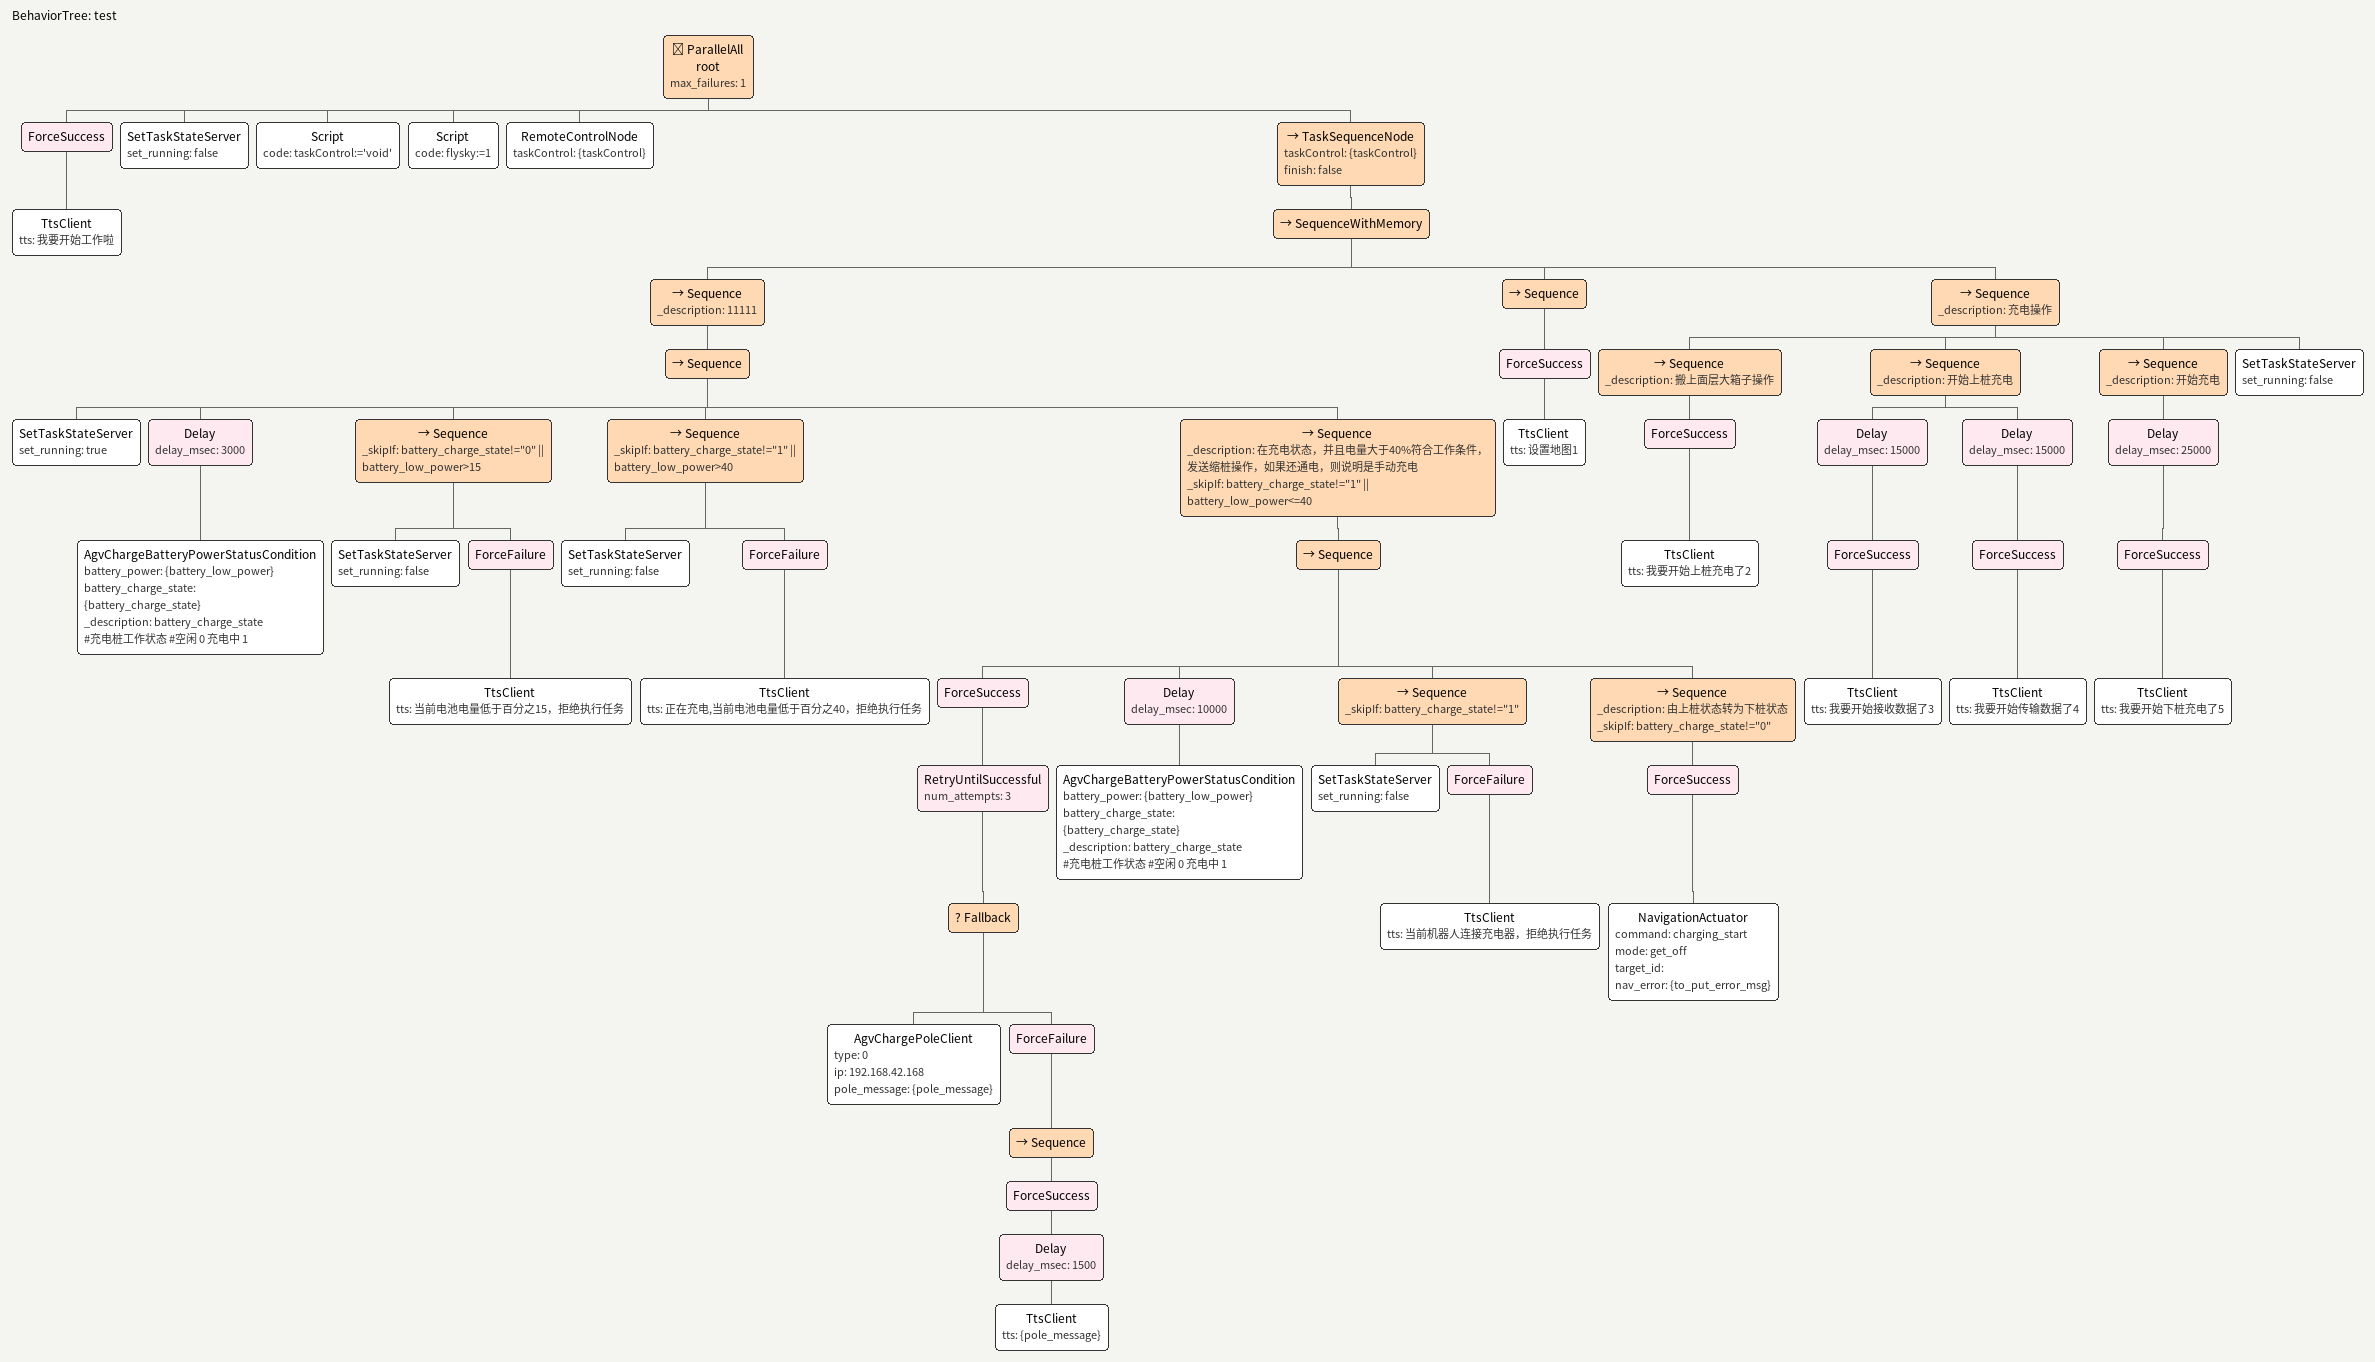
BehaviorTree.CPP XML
<?xml version="1.0" encoding="UTF-8"?>
<root BTCPP_format="4"
      main_tree_to_execute="test">
  <BehaviorTree ID="test">
    <ParallelAll name="root"
                 max_failures="1">
      <ForceSuccess>
        <TtsClient tts="我要开始工作啦"/>
      </ForceSuccess>
      <SetTaskStateServer set_running="false"/>
      <Script code=" taskControl:=&apos;void&apos;"/>
      <Script code=" flysky:=1"/>
      <RemoteControlNode taskControl="{taskControl}"/>
      <TaskSequenceNode taskControl="{taskControl}"
                        finish="false">
        <SequenceWithMemory>
          <Sequence _description="11111">
            <Sequence>
              <SetTaskStateServer set_running="true"/>
              <Delay delay_msec="3000">
                <AgvChargeBatteryPowerStatusCondition battery_power="{battery_low_power}"
                                                      battery_charge_state="{battery_charge_state}"
                                                      _description="battery_charge_state #充电桩工作状态  #空闲 0  充电中 1"/>
              </Delay>
              <Sequence _skipIf="battery_charge_state!=&quot;0&quot; || battery_low_power&gt;15">
                <SetTaskStateServer set_running="false"/>
                <ForceFailure>
                  <TtsClient tts="当前电池电量低于百分之15，拒绝执行任务"/>
                </ForceFailure>
              </Sequence>
              <Sequence _skipIf="battery_charge_state!=&quot;1&quot; || battery_low_power&gt;40">
                <SetTaskStateServer set_running="false"/>
                <ForceFailure>
                  <TtsClient tts="正在充电,当前电池电量低于百分之40，拒绝执行任务"/>
                </ForceFailure>
              </Sequence>
              <Sequence _description="在充电状态，并且电量大于40%符合工作条件，&#10;发送缩桩操作，如果还通电，则说明是手动充电"
                        _skipIf="battery_charge_state!=&quot;1&quot; || battery_low_power&lt;=40">
                <Sequence>
                  <ForceSuccess>
                    <RetryUntilSuccessful num_attempts="3">
                      <Fallback>
                        <AgvChargePoleClient type="0"
                                             ip="192.168.42.168"
                                             pole_message="{pole_message}"/>
                        <ForceFailure>
                          <Sequence>
                            <ForceSuccess>
                              <Delay delay_msec="1500">
                                <TtsClient tts="{pole_message}"/>
                              </Delay>
                            </ForceSuccess>
                          </Sequence>
                        </ForceFailure>
                      </Fallback>
                    </RetryUntilSuccessful>
                  </ForceSuccess>
                  <Delay delay_msec="10000">
                    <AgvChargeBatteryPowerStatusCondition battery_power="{battery_low_power}"
                                                          battery_charge_state="{battery_charge_state}"
                                                          _description="battery_charge_state #充电桩工作状态  #空闲 0  充电中 1"/>
                  </Delay>
                  <Sequence _skipIf="battery_charge_state!=&quot;1&quot;">
                    <SetTaskStateServer set_running="false"/>
                    <ForceFailure>
                      <TtsClient tts="当前机器人连接充电器，拒绝执行任务"/>
                    </ForceFailure>
                  </Sequence>
                  <Sequence _description="由上桩状态转为下桩状态&#10;"
                            _skipIf="battery_charge_state!=&quot;0&quot;">
                    <ForceSuccess>
                      <NavigationActuator command="charging_start"
                                          mode="get_off"
                                          target_id=""
                                          nav_error="{to_put_error_msg}"/>
                    </ForceSuccess>
                  </Sequence>
                </Sequence>
              </Sequence>
            </Sequence>
          </Sequence>
          <Sequence>
            <ForceSuccess>
              <TtsClient tts="设置地图1"/>
            </ForceSuccess>
          </Sequence>
          <Sequence _description="充电操作">
            <Sequence _description="搬上面层大箱子操作">
              <ForceSuccess>
                <TtsClient tts="我要开始上桩充电了2"/>
              </ForceSuccess>
            </Sequence>
            <Sequence _description="开始上桩充电">
              <Delay delay_msec="15000">
                <ForceSuccess>
                  <TtsClient tts="我要开始接收数据了3"/>
                </ForceSuccess>
              </Delay>
              <Delay delay_msec="15000">
                <ForceSuccess>
                  <TtsClient tts="我要开始传输数据了4"/>
                </ForceSuccess>
              </Delay>
            </Sequence>
            <Sequence _description="开始充电">
              <Delay delay_msec="25000">
                <ForceSuccess>
                  <TtsClient tts="我要开始下桩充电了5"/>
                </ForceSuccess>
              </Delay>
            </Sequence>
            <SetTaskStateServer set_running="false"/>
          </Sequence>
        </SequenceWithMemory>
      </TaskSequenceNode>
    </ParallelAll>
  </BehaviorTree>

</root>
